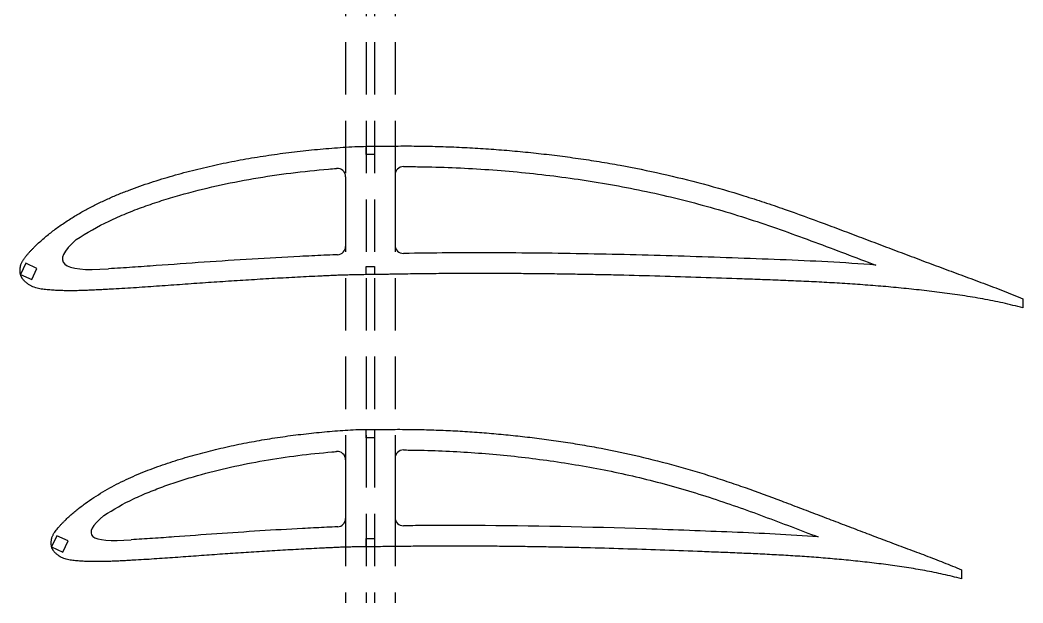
# Model space of a CAD drawing. Header units: millimetres. Extents: x -11497 to 404, y -3854 to 414.
# Drawn here: x -3034.7 to -2791.9, y -374.5 to -233.2 of the extents above; entities that cross this region are included whole.
import ezdxf

# ---------------------------------------------------------------- set-up
doc = ezdxf.new("R2010")
doc.units = ezdxf.units.MM
doc.linetypes.add('DASHED', pattern=[19.05, 12.7, -6.35])
doc.layers.add('111', color=140, linetype='DASHED')

msp = doc.modelspace()

# ---------------------------------------------------------------- linework, layer by layer
for p, q in [((-2950.9288, -265.8304), (-2950.9288, -263.8474)), ((-2948.9288, -263.8304), (-2948.9288, -265.8304)), ((-2948.9288, -265.8304), (-2950.9288, -265.8304)), ((-2955.9288, -271.2021), (-2955.9288, -288.1075)), ((-2943.9288, -270.764), (-2943.9288, -287.8081)), ((-2950.9288, -294.9491), (-2950.9288, -292.9491)), ((-2950.9288, -292.9491), (-2948.9288, -292.9491)), ((-2948.9288, -292.9491), (-2948.9288, -294.9151)), ((-2950.9288, -334.4705), (-2950.9288, -332.4883)), ((-2948.9288, -332.4705), (-2948.9288, -334.4705)), ((-2948.9288, -334.4705), (-2950.9288, -334.4705)), ((-2955.9288, -339.803), (-2955.9288, -354.0458)), ((-2943.9288, -339.4329), (-2943.9288, -353.8055)), ((-2950.9288, -360.9017), (-2950.9288, -358.9017)), ((-2950.9288, -358.9017), (-2948.9288, -358.9017)), ((-2948.9288, -358.9017), (-2948.9288, -360.876))]:
    msp.add_line(p, q)
at = {"color": 7, "linetype": 'Continuous', "lineweight": 25}
for p, q in [((-3021.138, -286.4668), (-3021.1378, -286.467)), ((-3033.371, -292.1588), (-3034.6388, -294.8777)), ((-3030.6521, -293.4266), (-3033.371, -292.1588)), ((-3031.9199, -296.1456), (-3030.6521, -293.4266)), ((-3034.6388, -294.8777), (-3031.9199, -296.1456)), ((-2791.9209, -300.8312), (-2791.918, -303.0266)), ((-3014.4434, -353.3453), (-3014.443, -353.3456)), ((-3025.8253, -358.2002), (-3027.0931, -360.9191)), ((-3023.1063, -359.468), (-3025.8253, -358.2002)), ((-3007.8274, -359.1773), (-3007.829, -359.1774)), ((-3027.0931, -360.9191), (-3024.3742, -362.187)), ((-3024.3742, -362.187), (-3023.1063, -359.468)), ((-2806.8158, -366.4642), (-2806.8122, -368.6697))]:
    msp.add_line(p, q, dxfattribs=at)
for centre, start, end in [((-2957.9288, -271.2021), 0, 94.496354), ((-2941.9288, -270.764), 90.096453, 180), ((-2957.9288, -288.1075), 272.302083, 360), ((-2941.9288, -287.8081), 180, 270.923656), ((-2941.9288, -339.4329), 89.686792, 180), ((-2957.9288, -339.803), 0, 94.699744), ((-2957.9288, -354.0458), 272.593728, 360), ((-2941.9288, -353.8055), 180, 270.708374)]:
    msp.add_arc(centre, 2, start, end)
for points, knots in [([(-2791.918, -303.0266), (-2792.7165, -302.7948), (-2794.3272, -302.38), (-2796.7537, -301.8035), (-2799.1941, -301.289), (-2801.6438, -300.8243), (-2804.1012, -300.4039), (-2806.5641, -300.019), (-2809.0308, -299.6616), (-2811.5006, -299.3277), (-2813.9728, -299.0151), (-2817.2722, -298.6252), (-2821.4015, -298.1883), (-2826.3632, -297.739), (-2831.3294, -297.3529), (-2836.2992, -297.0269), (-2841.2715, -296.7507), (-2846.2453, -296.5144), (-2851.2199, -296.3074), (-2856.195, -296.1189), (-2862.8285, -295.8791), (-2871.1204, -295.5913), (-2881.072, -295.2842), (-2889.3669, -295.0737), (-2896.004, -294.9361), (-2900.9826, -294.8482), (-2905.9619, -294.7755), (-2910.9421, -294.7218), (-2915.923, -294.6831), (-2920.9048, -294.6635), (-2925.8875, -294.6624), (-2930.871, -294.6842), (-2935.0248, -294.7187), (-2938.3482, -294.757), (-2940.8409, -294.792), (-2942.9185, -294.826), (-2944.5806, -294.8566), (-2946.2428, -294.8796), (-2948.3206, -294.9059), (-2949.9833, -294.93), (-2951.7445, -294.9657), (-2953.1395, -294.987), (-2954.9994, -295.0215), (-2956.3943, -295.0559), (-2957.789, -295.1062), (-2959.183, -295.1721), (-2960.5771, -295.2367), (-2962.4363, -295.3188), (-2964.7598, -295.4331), (-2967.5482, -295.5745), (-2970.3365, -295.7213), (-2974.0541, -295.9277), (-2977.7716, -296.1457), (-2981.4886, -296.3777), (-2984.2764, -296.5566), (-2987.064, -296.7411), (-2989.8514, -296.9306), (-2992.6387, -297.1248), (-2995.426, -297.323), (-2998.2132, -297.5235), (-3001.0006, -297.7243), (-3003.7884, -297.922), (-3006.5769, -298.1116), (-3009.3663, -298.2885), (-3011.6919, -298.4209), (-3013.5527, -298.5205), (-3014.9485, -298.5923), (-3016.3445, -298.6615), (-3017.7407, -298.726), (-3019.1374, -298.7816), (-3020.5345, -298.8253), (-3021.9321, -298.8458), (-3023.33, -298.8458), (-3024.7275, -298.8136), (-3026.1243, -298.7568), (-3027.5188, -298.6582), (-3028.911, -298.5314), (-3030.2959, -298.3326), (-3031.4164, -297.9955), (-3032.2527, -297.582), (-3032.7479, -297.2745), (-3033.1189, -296.9927), (-3033.4777, -296.6957), (-3033.8068, -296.365), (-3034.0624, -296.0476), (-3034.1982, -295.8589), (-3034.2932, -295.7126), (-3034.3798, -295.5613), (-3034.4567, -295.4047), (-3034.5245, -295.244), (-3034.5899, -295.0829), (-3034.6443, -294.9183), (-3034.677, -294.7479), (-3034.7018, -294.576), (-3034.7199, -294.4028), (-3034.7318, -294.2289), (-3034.7414, -293.9963), (-3034.7469, -293.7048), (-3034.7167, -293.4146), (-3034.6927, -293.1836), (-3034.6625, -293.0117), (-3034.6214, -292.8421), (-3034.5586, -292.6181), (-3034.4626, -292.343), (-3034.3187, -292.0247), (-3034.1057, -291.6101), (-3033.7952, -291.1169), (-3033.3819, -290.5529), (-3032.9377, -290.0131), (-3032.4722, -289.4916), (-3031.9901, -288.9855), (-3031.5005, -288.4866), (-3030.8396, -287.8296), (-3029.9949, -287.0272), (-3028.9525, -286.0955), (-3027.8775, -285.2017), (-3026.7774, -284.3391), (-3025.2795, -283.2296), (-3023.3552, -281.9153), (-3020.9829, -280.4351), (-3018.5505, -279.056), (-3016.0666, -277.7723), (-3013.5349, -276.586), (-3010.9642, -275.4872), (-3008.3647, -274.4592), (-3005.739, -273.5002), (-3003.0932, -272.5993), (-3000.4284, -271.7561), (-2997.748, -270.9651), (-2995.0543, -270.2211), (-2992.349, -269.5212), (-2989.6329, -268.865), (-2986.907, -268.2521), (-2983.2604, -267.4917), (-2978.6821, -266.6441), (-2974.0822, -265.9284), (-2970.3924, -265.4291), (-2967.6205, -265.0923), (-2964.845, -264.7893), (-2962.0665, -264.518), (-2959.2847, -264.2864), (-2956.5021, -264.0694), (-2953.7166, -263.8966), (-2951.8575, -263.8475), (-2950.9288, -263.8474)], [0, 0, 0, 0, 0.00737426, 0.01474851, 0.02212277, 0.02949703, 0.03687129, 0.04424554, 0.0516198, 0.05899406, 0.06636831, 0.07374257, 0.08849108, 0.1032396, 0.11798811, 0.13273663, 0.14748514, 0.16223365, 0.17698217, 0.19173068, 0.2064792, 0.23597622, 0.26547325, 0.29497028, 0.3097188, 0.32446731, 0.33921582, 0.35396434, 0.36871285, 0.38346137, 0.39820988, 0.41295839, 0.42770691, 0.43508116, 0.44245542, 0.44982968, 0.45351681, 0.45720394, 0.46457819, 0.47195245, 0.47195245, 0.48020319, 0.48432856, 0.48845394, 0.49257931, 0.49670468, 0.50083005, 0.50495542, 0.51320616, 0.52145691, 0.52970765, 0.53795839, 0.55445988, 0.56271062, 0.57096137, 0.57921211, 0.58746285, 0.59571359, 0.60396434, 0.61221508, 0.62046582, 0.62871657, 0.63696731, 0.64521805, 0.6534688, 0.65759417, 0.66171954, 0.66584491, 0.66997028, 0.67409565, 0.67822102, 0.6823464, 0.68647177, 0.69059714, 0.69472251, 0.69884788, 0.70297325, 0.70709862, 0.711224, 0.71328668, 0.71534937, 0.71638071, 0.71741205, 0.71947474, 0.72050608, 0.72102175, 0.72153742, 0.7220531, 0.72256877, 0.72308444, 0.72360011, 0.72411578, 0.72463145, 0.72514712, 0.7256628, 0.72617847, 0.72669414, 0.72772548, 0.72875682, 0.7292725, 0.72978817, 0.73030384, 0.73081951, 0.73185085, 0.7328822, 0.73391354, 0.73597622, 0.73803891, 0.7401016, 0.74216428, 0.74422697, 0.74628965, 0.74835234, 0.75247771, 0.75660308, 0.76072845, 0.76485383, 0.7689792, 0.77722994, 0.78548068, 0.79373143, 0.80198217, 0.81023291, 0.81848365, 0.8267344, 0.83498514, 0.84323588, 0.85148663, 0.85973737, 0.86798811, 0.87623886, 0.8844896, 0.89274034, 0.90099108, 0.91749257, 0.93399406, 0.9422448, 0.95049554, 0.95874629, 0.96699703, 0.97524777, 0.98349851, 0.99174926, 1, 1, 1, 1]), ([(-2950.9288, -263.8474), (-2950.071, -263.8393), (-2948.3554, -263.8268), (-2945.7823, -263.8005), (-2943.2091, -263.7633), (-2940.6357, -263.7631), (-2938.0625, -263.7782), (-2934.6317, -263.8382), (-2931.2021, -263.9397), (-2927.7742, -264.09), (-2924.3476, -264.2681), (-2920.0678, -264.5492), (-2914.9384, -264.9725), (-2909.817, -265.4847), (-2904.705, -266.0822), (-2899.6039, -266.7673), (-2894.5156, -267.5419), (-2887.7525, -268.7061), (-2879.3445, -270.4139), (-2869.3502, -272.8867), (-2861.111, -275.2791), (-2854.5804, -277.3877), (-2848.0871, -279.6084), (-2841.6413, -281.9634), (-2835.2169, -284.3753), (-2830.4037, -286.1979), (-2825.5907, -288.0207), (-2820.7769, -289.8417), (-2815.9606, -291.656), (-2811.9433, -293.158), (-2808.727, -294.3528), (-2806.3131, -295.2444), (-2803.899, -296.1356), (-2801.487, -297.0326), (-2799.0813, -297.946), (-2796.6825, -298.8779), (-2794.2946, -299.8373), (-2792.709, -300.4924), (-2791.9209, -300.8312)], [0, 0, 0, 0, 0.015625, 0.03125, 0.046875, 0.0625, 0.078125, 0.09375, 0.125, 0.140625, 0.15625, 0.1875, 0.21875, 0.25, 0.28125, 0.3125, 0.34375, 0.375, 0.4375, 0.5, 0.5625, 0.59375, 0.625, 0.6875, 0.71875, 0.75, 0.78125, 0.8125, 0.84375, 0.875, 0.890625, 0.90625, 0.921875, 0.9375, 0.953125, 0.96875, 0.984375, 1, 1, 1, 1]), ([(-3021.1378, -286.467), (-3018.5806, -284.7583), (-3015.9273, -283.2661), (-3011.8265, -281.3005), (-3010.4391, -280.6914), (-3007.6352, -279.5387), (-3006.2186, -278.9954), (-3003.36, -277.9661), (-3001.9189, -277.4782), (-2999.0143, -276.5526), (-2997.5497, -276.1142), (-2993.1382, -274.8634), (-2990.1787, -274.1151), (-2984.2257, -272.7753), (-2981.2322, -272.1844), (-2975.2138, -271.1465), (-2972.1874, -270.6988), (-2966.1276, -269.939), (-2963.0919, -269.623), (-2959.3957, -269.3136), (-2958.7407, -269.2598), (-2958.0856, -269.2083)], [0, 0, 0, 0, 0.125, 0.125, 0.1875, 0.1875, 0.25, 0.25, 0.3125, 0.3125, 0.375, 0.375, 0.5, 0.5, 0.625, 0.625, 0.75, 0.75, 0.875, 0.875, 0.901916741, 0.901916741, 0.901916741, 0.901916741]), ([(-2941.9321, -268.764), (-2940.9573, -268.7624), (-2939.9829, -268.7665), (-2937.6885, -268.7847), (-2936.3692, -268.807), (-2929.776, -268.9605), (-2924.5133, -269.2295), (-2914.0109, -270.0492), (-2908.7711, -270.5986), (-2898.3144, -271.977), (-2893.0975, -272.8075), (-2885.2932, -274.3115), (-2882.6961, -274.8551), (-2877.5354, -276.0251), (-2874.9687, -276.6519), (-2869.8609, -277.9854), (-2867.32, -278.6918), (-2862.2633, -280.1828), (-2859.7479, -280.9684), (-2852.2367, -283.4326), (-2847.2754, -285.2179), (-2839.858, -287.9718), (-2837.3894, -288.9019), (-2832.4543, -290.7681), (-2829.9874, -291.7033), (-2827.5201, -292.6373)], [0.070694357, 0.070694357, 0.070694357, 0.070694357, 0.09375, 0.09375, 0.125, 0.125, 0.25, 0.25, 0.375, 0.375, 0.5, 0.5, 0.5625, 0.5625, 0.625, 0.625, 0.6875, 0.6875, 0.75, 0.75, 0.875, 0.875, 0.9375, 0.9375, 1, 1, 1, 1]), ([(-2957.8484, -290.1059), (-2957.9879, -290.1115), (-2958.1274, -290.1173), (-2959.2344, -290.1655), (-2960.2016, -290.2131), (-2963.1039, -290.3433), (-2965.0383, -290.4391), (-2970.8409, -290.7358), (-2974.7082, -290.9517), (-2982.4406, -291.4216), (-2986.3057, -291.6743), (-2994.0344, -292.2062), (-2997.8977, -292.4887), (-3003.6934, -292.902), (-3005.6255, -293.0369), (-3009.4908, -293.2864), (-3011.4242, -293.3987), (-3013.3582, -293.5015)], [0.70087281, 0.70087281, 0.70087281, 0.70087281, 0.703125, 0.703125, 0.71875, 0.71875, 0.75, 0.75, 0.8125, 0.8125, 0.875, 0.875, 0.9375, 0.9375, 0.96875, 0.96875, 1, 1, 1, 1]), ([(-2827.5201, -292.6373), (-2835.2505, -292.0173), (-2842.9917, -291.6346), (-2854.6087, -291.1702), (-2858.4817, -291.0308), (-2866.2279, -290.7567), (-2870.1013, -290.6246), (-2881.7227, -290.2579), (-2889.4727, -290.0564), (-2904.9765, -289.7713), (-2912.7283, -289.6849), (-2927.6189, -289.6493), (-2934.7578, -289.6927), (-2941.8965, -289.8078)], [0, 0, 0, 0, 0.125, 0.125, 0.1875, 0.1875, 0.25, 0.25, 0.375, 0.375, 0.5, 0.5, 0.615117322, 0.615117322, 0.615117322, 0.615117322]), ([(-2806.8122, -368.6697), (-2807.5393, -368.4633), (-2809.0025, -368.0842), (-2811.2077, -367.5618), (-2813.4237, -367.0912), (-2815.6478, -366.6644), (-2817.8781, -366.276), (-2820.1128, -365.919), (-2822.3507, -365.5867), (-2824.591, -365.2762), (-2826.8332, -364.9853), (-2829.8253, -364.6228), (-2833.5693, -364.2159), (-2838.067, -363.7968), (-2842.5677, -363.4347), (-2847.0707, -363.1268), (-2851.5751, -362.8635), (-2856.0801, -362.6356), (-2860.5853, -362.434), (-2865.0904, -362.2494), (-2871.0968, -362.0128), (-2878.6041, -361.729), (-2887.6142, -361.4229), (-2895.1253, -361.2089), (-2901.1365, -361.0653), (-2905.6463, -360.9712), (-2910.1576, -360.8908), (-2914.6706, -360.8281), (-2919.1855, -360.7784), (-2923.7024, -360.7464), (-2928.2215, -360.7306), (-2932.743, -360.7363), (-2936.5129, -360.7554), (-2939.5302, -360.7804), (-2941.7939, -360.8041), (-2943.6808, -360.8309), (-2945.1907, -360.8527), (-2946.7009, -360.8633), (-2948.5892, -360.8712), (-2950.1004, -360.8863), (-2951.7012, -360.9161), (-2952.9693, -360.9272), (-2954.6603, -360.948), (-2955.9287, -360.9734), (-2957.1968, -361.0179), (-2958.4643, -361.0808), (-2959.7321, -361.1417), (-2961.423, -361.2172), (-2963.5364, -361.3245), (-2966.0731, -361.4565), (-2968.6103, -361.5928), (-2971.9934, -361.785), (-2975.3773, -361.9877), (-2978.7615, -362.2035), (-2981.2999, -362.3696), (-2983.8385, -362.541), (-2986.3774, -362.7167), (-2988.9164, -362.897), (-2991.4556, -363.0813), (-2993.995, -363.2673), (-2996.5349, -363.4535), (-2999.0754, -363.6372), (-3001.6167, -363.8136), (-3004.1591, -363.9781), (-3006.2789, -364.1013), (-3007.9752, -364.1943), (-3009.2476, -364.2615), (-3010.5202, -364.3265), (-3011.7931, -364.3867), (-3013.0664, -364.4388), (-3014.3401, -364.4803), (-3015.6145, -364.4992), (-3016.8891, -364.5002), (-3018.1633, -364.4706), (-3019.437, -364.4197), (-3020.7084, -364.3286), (-3021.9781, -364.214), (-3023.2401, -364.0256), (-3024.2586, -363.7056), (-3025.0149, -363.3157), (-3025.463, -363.0295), (-3025.7966, -362.7661), (-3026.1197, -362.4903), (-3026.4138, -362.1823), (-3026.6402, -361.8874), (-3026.7588, -361.7114), (-3026.8413, -361.5752), (-3026.9161, -361.4347), (-3026.9823, -361.2899), (-3027.0397, -361.1414), (-3027.0924, -360.9915), (-3027.133, -360.8379), (-3027.1536, -360.6805), (-3027.1684, -360.5224), (-3027.1787, -360.3636), (-3027.1845, -360.2046), (-3027.189, -359.9923), (-3027.1951, -359.7266), (-3027.1693, -359.4618), (-3027.1551, -359.2502), (-3027.132, -359.0926), (-3027.098, -358.9369), (-3027.0458, -358.7312), (-3026.964, -358.4783), (-3026.8367, -358.1861), (-3026.6483, -357.805), (-3026.3695, -357.3523), (-3025.9968, -356.8349), (-3025.5949, -356.34), (-3025.1726, -355.8624), (-3024.7341, -355.3999), (-3024.2891, -354.9435), (-3023.6876, -354.3431), (-3022.919, -353.6097), (-3021.9706, -352.7576), (-3020.9918, -351.9408), (-3019.9904, -351.1519), (-3018.6265, -350.1377), (-3016.8734, -348.9369), (-3014.7126, -347.5833), (-3012.496, -346.3238), (-3010.2329, -345.1503), (-3007.9256, -344.0668), (-3005.5829, -343.063), (-3003.2145, -342.123), (-3000.8215, -341.2477), (-2998.4109, -340.424), (-2995.9827, -339.6541), (-2993.5407, -338.9312), (-2991.0867, -338.2515), (-2988.6224, -337.612), (-2986.1485, -337.0124), (-2983.6659, -336.4525), (-2980.3451, -335.7578), (-2976.1766, -334.9836), (-2971.9896, -334.3294), (-2968.6318, -333.873), (-2966.1096, -333.5655), (-2963.5847, -333.2879), (-2961.0573, -333.0405), (-2958.5276, -332.827), (-2955.9975, -332.6277), (-2953.4641, -332.4842), (-2951.7731, -332.4677), (-2950.9288, -332.4883)], [0, 0, 0, 0, 0.00737426, 0.01474851, 0.02212277, 0.02949703, 0.03687129, 0.04424554, 0.0516198, 0.05899406, 0.06636831, 0.07374257, 0.08849108, 0.1032396, 0.11798811, 0.13273663, 0.14748514, 0.16223365, 0.17698217, 0.19173068, 0.2064792, 0.23597622, 0.26547325, 0.29497028, 0.3097188, 0.32446731, 0.33921582, 0.35396434, 0.36871285, 0.38346137, 0.39820988, 0.41295839, 0.42770691, 0.43508116, 0.44245542, 0.44982968, 0.45351681, 0.45720394, 0.46457819, 0.47195245, 0.47195245, 0.48020319, 0.48432856, 0.48845394, 0.49257931, 0.49670468, 0.50083005, 0.50495542, 0.51320616, 0.52145691, 0.52970765, 0.53795839, 0.55445988, 0.56271062, 0.57096137, 0.57921211, 0.58746285, 0.59571359, 0.60396434, 0.61221508, 0.62046582, 0.62871657, 0.63696731, 0.64521805, 0.6534688, 0.65759417, 0.66171954, 0.66584491, 0.66997028, 0.67409565, 0.67822102, 0.6823464, 0.68647177, 0.69059714, 0.69472251, 0.69884788, 0.70297325, 0.70709862, 0.711224, 0.71328668, 0.71534937, 0.71638071, 0.71741205, 0.71947474, 0.72050608, 0.72102175, 0.72153742, 0.7220531, 0.72256877, 0.72308444, 0.72360011, 0.72411578, 0.72463145, 0.72514712, 0.7256628, 0.72617847, 0.72669414, 0.72772548, 0.72875682, 0.7292725, 0.72978817, 0.73030384, 0.73081951, 0.73185085, 0.7328822, 0.73391354, 0.73597622, 0.73803891, 0.7401016, 0.74216428, 0.74422697, 0.74628965, 0.74835234, 0.75247771, 0.75660308, 0.76072845, 0.76485383, 0.7689792, 0.77722994, 0.78548068, 0.79373143, 0.80198217, 0.81023291, 0.81848365, 0.8267344, 0.83498514, 0.84323588, 0.85148663, 0.85973737, 0.86798811, 0.87623886, 0.8844896, 0.89274034, 0.90099108, 0.91749257, 0.93399406, 0.9422448, 0.95049554, 0.95874629, 0.96699703, 0.97524777, 0.98349851, 0.99174926, 1, 1, 1, 1]), ([(-2950.9288, -332.4883), (-2950.1508, -332.4783), (-2948.5949, -332.4684), (-2946.261, -332.4532), (-2943.9272, -332.4249), (-2941.5932, -332.4334), (-2939.2594, -332.4537), (-2936.1481, -332.5192), (-2933.0378, -332.6204), (-2929.9293, -332.7674), (-2926.8221, -332.9387), (-2922.9413, -333.2061), (-2918.2903, -333.6047), (-2913.6469, -334.0837), (-2909.0122, -334.6406), (-2904.3876, -335.2762), (-2899.7749, -335.9926), (-2893.6444, -337.068), (-2886.0234, -338.6401), (-2876.9658, -340.9103), (-2869.4998, -343.1027), (-2863.5825, -345.0328), (-2857.6995, -347.0651), (-2851.8601, -349.2191), (-2846.04, -351.4242), (-2841.6797, -353.0906), (-2837.3195, -354.7572), (-2832.9586, -356.4218), (-2828.5956, -358.0812), (-2824.9566, -359.4553), (-2822.0432, -360.549), (-2819.857, -361.3661), (-2817.6701, -362.1815), (-2815.4852, -363.0022), (-2813.3056, -363.8366), (-2811.1323, -364.6875), (-2808.9675, -365.5601), (-2807.5309, -366.1579), (-2806.8158, -366.4642)], [0, 0, 0, 0, 0.015625, 0.03125, 0.046875, 0.0625, 0.078125, 0.09375, 0.125, 0.140625, 0.15625, 0.1875, 0.21875, 0.25, 0.28125, 0.3125, 0.34375, 0.375, 0.4375, 0.5, 0.5625, 0.59375, 0.625, 0.6875, 0.71875, 0.75, 0.78125, 0.8125, 0.84375, 0.875, 0.890625, 0.90625, 0.921875, 0.9375, 0.953125, 0.96875, 0.984375, 1, 1, 1, 1]), ([(-2941.9178, -337.4329), (-2941.4142, -337.4357), (-2940.9106, -337.4399), (-2939.2362, -337.4564), (-2938.0662, -337.4784), (-2934.5583, -337.5675), (-2932.2222, -337.6574), (-2927.5554, -337.9011), (-2925.2247, -338.0542), (-2918.2402, -338.6051), (-2913.5941, -339.0938), (-2904.3224, -340.3124), (-2899.6967, -341.0422), (-2892.7769, -342.3591), (-2890.4715, -342.8348), (-2885.8891, -343.8579), (-2883.6098, -344.406), (-2876.8065, -346.1553), (-2872.3165, -347.4608), (-2863.4233, -350.3369), (-2859.0199, -351.907), (-2850.2504, -355.1607), (-2845.8822, -356.8384), (-2841.5117, -358.5087)], [0.080311748, 0.080311748, 0.080311748, 0.080311748, 0.09375, 0.09375, 0.125, 0.125, 0.1875, 0.1875, 0.25, 0.25, 0.375, 0.375, 0.5, 0.5, 0.5625, 0.5625, 0.625, 0.625, 0.75, 0.75, 0.875, 0.875, 1, 1, 1, 1]), ([(-3014.443, -353.3456), (-3012.1304, -351.807), (-3009.731, -350.4627), (-3006.0216, -348.6933), (-3004.7667, -348.1449), (-3002.2314, -347.1049), (-3000.9503, -346.615), (-2998.3653, -345.6865), (-2997.0623, -345.2456), (-2994.4358, -344.4099), (-2993.1114, -344.0137), (-2989.1251, -342.8838), (-2986.4507, -342.2072), (-2981.0711, -340.9954), (-2978.3657, -340.4605), (-2972.9265, -339.5203), (-2970.1917, -339.1139), (-2964.7161, -338.4246), (-2961.9732, -338.1378), (-2958.848, -337.8726), (-2958.4703, -337.8408), (-2958.0926, -337.8097)], [0, 0, 0, 0, 0.125, 0.125, 0.1875, 0.1875, 0.25, 0.25, 0.3125, 0.3125, 0.375, 0.375, 0.5, 0.5, 0.625, 0.625, 0.75, 0.75, 0.875, 0.875, 0.892178742, 0.892178742, 0.892178742, 0.892178742]), ([(-2957.8383, -356.0438), (-2958.0721, -356.0544), (-2958.3059, -356.0655), (-2959.405, -356.1193), (-2960.2706, -356.1587), (-2962.8673, -356.2792), (-2964.5977, -356.371), (-2973.2499, -356.8283), (-2980.1672, -357.267), (-2990.539, -357.9967), (-2993.9954, -358.2546), (-2999.1806, -358.6308), (-3000.9092, -358.7536), (-3004.3674, -358.9808), (-3006.0972, -359.0831), (-3007.8274, -359.1773)], [0.698904424, 0.698904424, 0.698904424, 0.698904424, 0.703125, 0.703125, 0.71875, 0.71875, 0.75, 0.75, 0.875, 0.875, 0.9375, 0.9375, 0.96875, 0.96875, 1, 1, 1, 1]), ([(-2841.5117, -358.5087), (-2848.4317, -357.981), (-2855.3614, -357.6472), (-2865.7593, -357.2159), (-2869.2257, -357.0808), (-2876.1589, -356.8175), (-2879.6257, -356.6913), (-2896.9622, -356.1072), (-2910.8411, -355.8046), (-2928.1875, -355.7275), (-2931.6568, -355.7298), (-2936.8609, -355.7569), (-2938.5956, -355.7699), (-2940.8549, -355.7929), (-2941.3795, -355.7989), (-2941.904, -355.8053)], [0, 0, 0, 0, 0.125, 0.125, 0.1875, 0.1875, 0.25, 0.25, 0.5, 0.5, 0.5625, 0.5625, 0.59375, 0.59375, 0.603200247, 0.603200247, 0.603200247, 0.603200247])]:
    msp.add_open_spline(points, degree=3, knots=knots, dxfattribs=at)
for points in [[(-3021.138, -286.4668), (-3027.4231, -292.0391), (-3024.8309, -294.3841), (-3013.3613, -293.5017)], [(-3013.3582, -293.5015), (-3013.3592, -293.5016), (-3013.3603, -293.5016), (-3013.3613, -293.5017)], [(-3014.4434, -353.3453), (-3020.2037, -358.1009), (-3017.9989, -360.045), (-3007.829, -359.1774)]]:
    msp.add_open_spline(points, degree=3, dxfattribs=at)
at = {"layer": '111'}
for p, q in [((-2955.9288, -48.1156), (-2955.9288, -374.5071)), ((-2950.9288, -48.1156), (-2950.9288, -374.5071)), ((-2948.9288, -48.1156), (-2948.9288, -374.5071)), ((-2943.9288, -48.1156), (-2943.9288, -374.5071))]:
    msp.add_line(p, q, dxfattribs=at)

doc.saveas('drawing.dxf')
